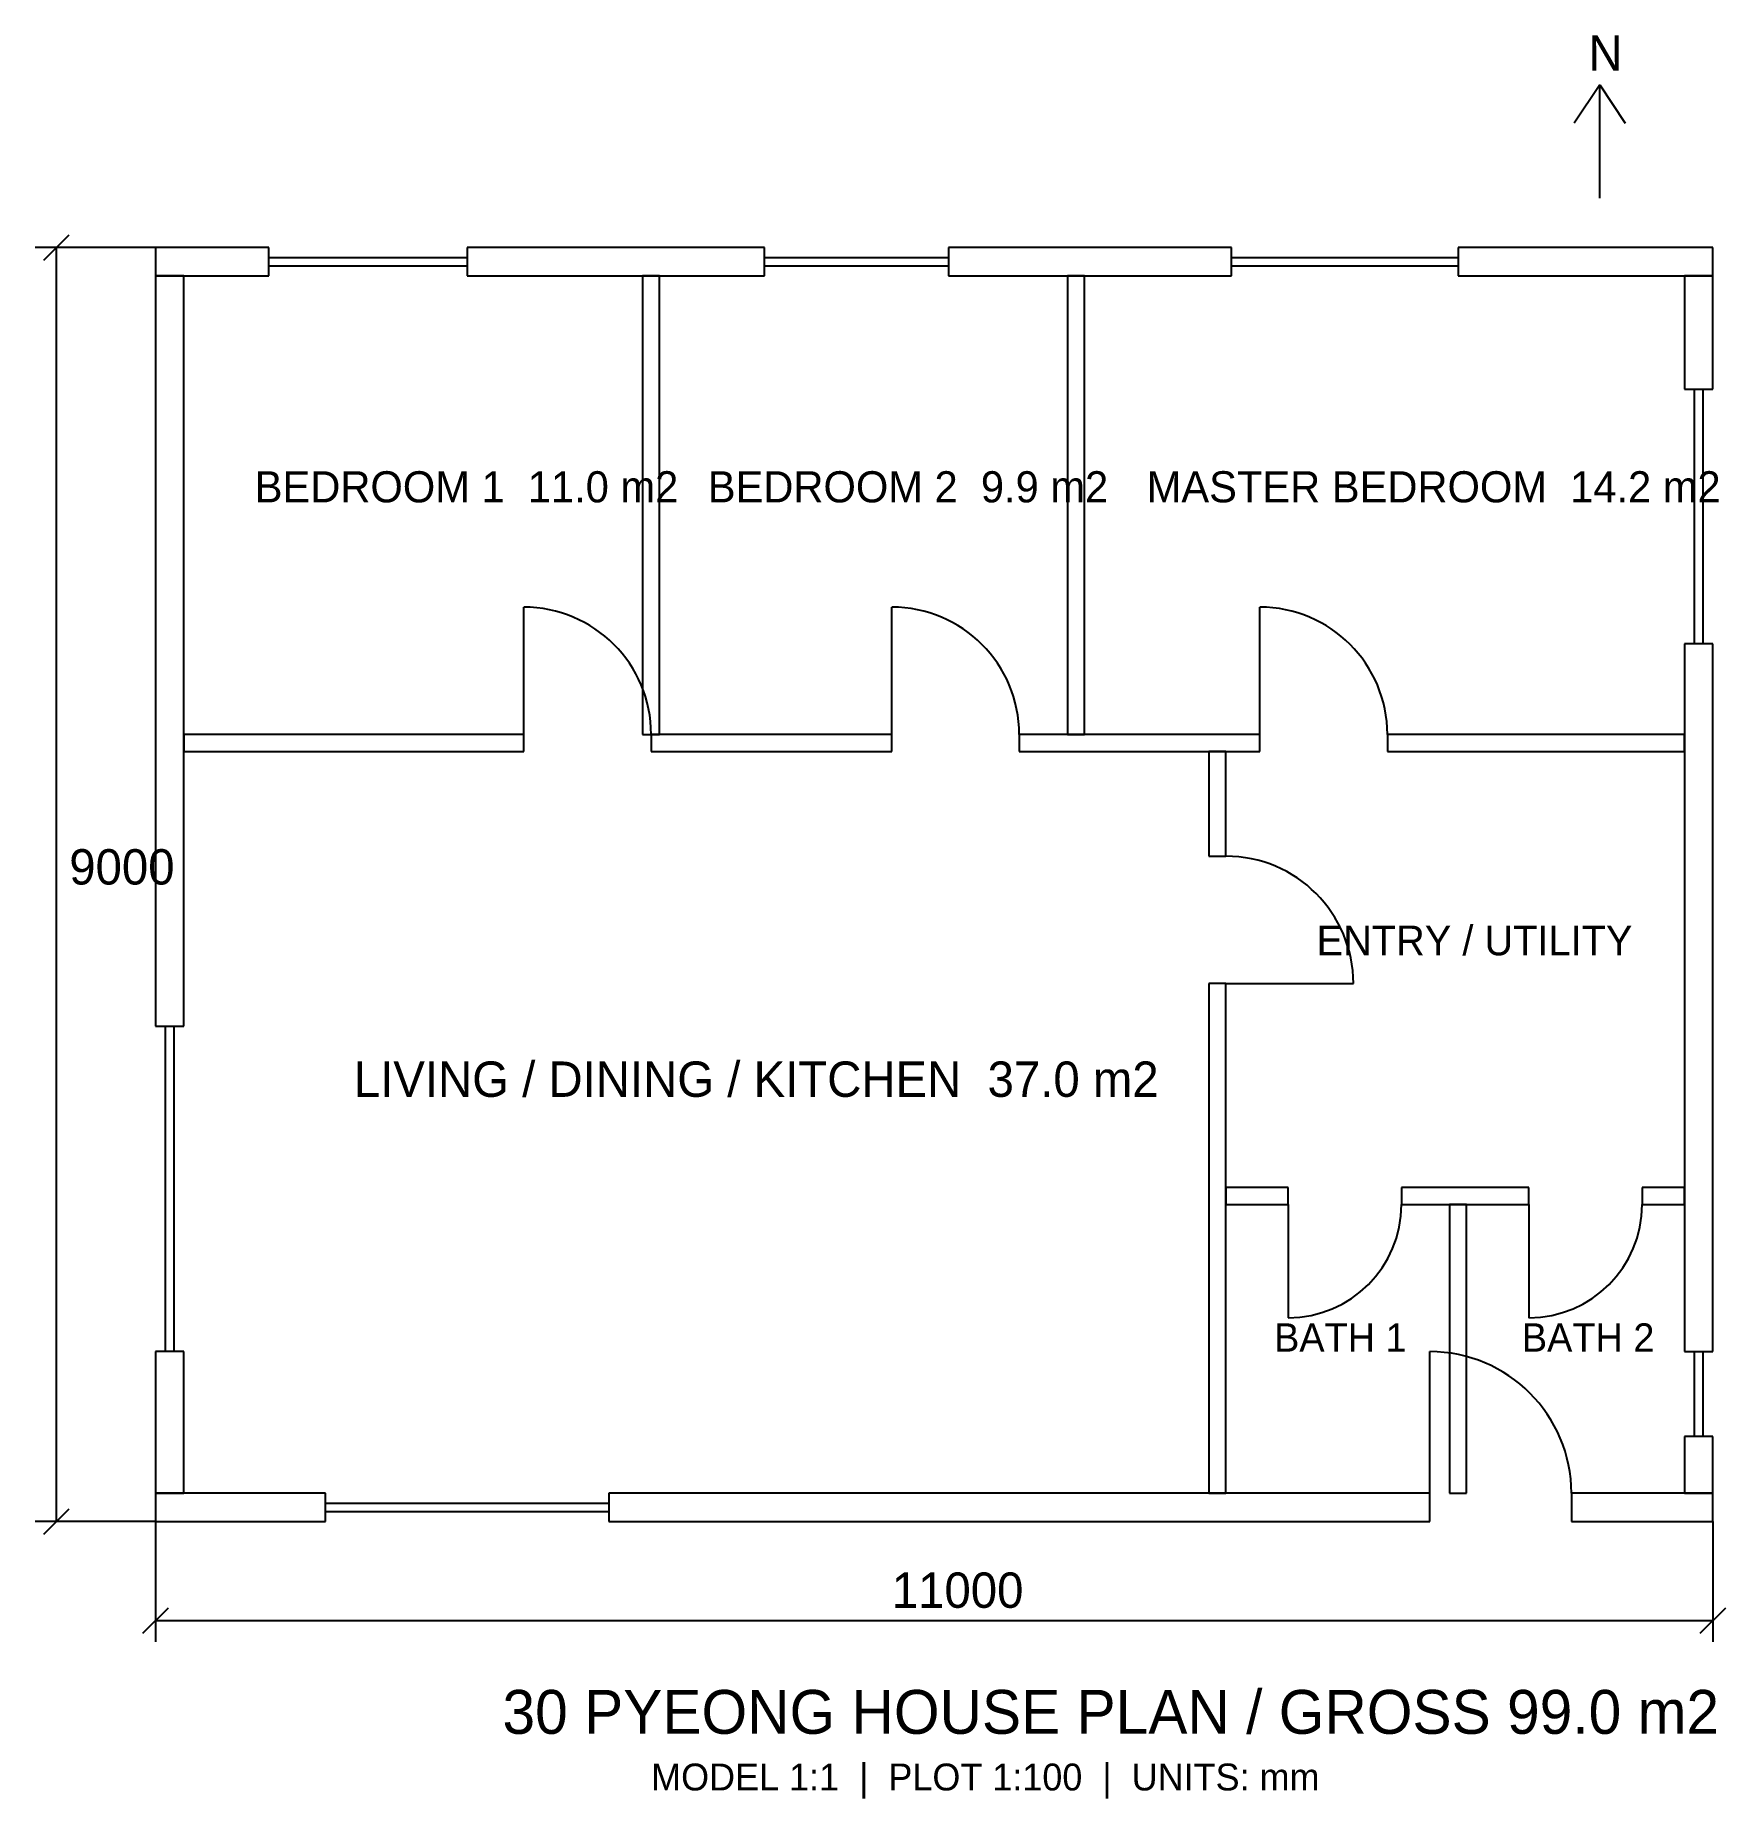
# Model space of a CAD drawing. Extents: x -850 to 11090, y -1959 to 10500.
import ezdxf

# ---------------------------------------------------------------- set-up
doc = ezdxf.new("R2010")
doc.units = 0
doc.header["$MEASUREMENT"] = 0
for name, color, linetype in [('DIMENSIONS', 7, 'Continuous'), ('DOORS', 7, 'Continuous'), ('SYMBOLS', 7, 'Continuous'), ('TEXT', 7, 'Continuous'), ('WALLS', 7, 'Continuous'), ('WINDOWS', 7, 'Continuous')]:
    doc.layers.add(name, color=color, linetype=linetype)

msp = doc.modelspace()

# ---------------------------------------------------------------- linework, layer by layer
at = {"layer": 'DIMENSIONS'}
for p, q in [((0, 9000), (-850, 9000)), ((-790, 8910), (-610, 9090)), ((-700, 0), (-700, 9000)), ((0, 0), (-850, 0)), ((-790, -90), (-610, 90)), ((0, 0), (0, -850)), ((11000, 0), (11000, -850)), ((-90, -790), (90, -610)), ((10910, -790), (11090, -610)), ((0, -700), (11000, -700))]:
    msp.add_line(p, q, dxfattribs=at)
at = {"layer": 'DOORS'}
for p, q in [((2600, 5560), (2600, 6460)), ((5200, 5560), (5200, 6460)), ((7800, 5560), (7800, 6460)), ((7560, 3800), (8460, 3800)), ((8000, 2240), (8000, 1440)), ((9700, 2240), (9700, 1440)), ((9000, 200), (9000, 1200))]:
    msp.add_line(p, q, dxfattribs=at)
for centre, radius, start, end in [((2600, 5560), 900, 0, 90), ((5200, 5560), 900, 0, 90), ((7800, 5560), 900, 0, 90), ((7560, 3800), 900, 0, 90), ((8000, 2240), 800, 270, 0), ((9700, 2240), 800, 270, 0), ((9000, 200), 1000, 0, 90)]:
    msp.add_arc(centre, radius, start, end, dxfattribs=at)
at = {"layer": 'SYMBOLS'}
for p, q in [((10200, 10150), (10020, 9880)), ((10200, 9350), (10200, 10150)), ((10200, 10150), (10380, 9880))]:
    msp.add_line(p, q, dxfattribs=at)
at = {"layer": 'WALLS'}
for p, q in [((800, 9000), (0, 9000)), ((0, 9000), (0, 8800)), ((800, 8800), (800, 9000)), ((4300, 9000), (2200, 9000)), ((2200, 9000), (2200, 8800)), ((4300, 8800), (4300, 9000)), ((7600, 9000), (5600, 9000)), ((5600, 9000), (5600, 8800)), ((7600, 8800), (7600, 9000)), ((11000, 9000), (9200, 9000)), ((9200, 9000), (9200, 8800)), ((11000, 8800), (11000, 9000)), ((0, 8800), (800, 8800)), ((200, 8800), (0, 8800)), ((0, 8800), (0, 3500)), ((200, 3500), (200, 8800)), ((2200, 8800), (4300, 8800)), ((3560, 8800), (3440, 8800)), ((3440, 8800), (3440, 5560)), ((3560, 5560), (3560, 8800)), ((5600, 8800), (7600, 8800)), ((6560, 8800), (6440, 8800)), ((6440, 8800), (6440, 5560)), ((6560, 5560), (6560, 8800)), ((9200, 8800), (11000, 8800)), ((11000, 8800), (10800, 8800)), ((10800, 8800), (10800, 8000)), ((11000, 8000), (11000, 8800)), ((10800, 8000), (11000, 8000)), ((11000, 6200), (10800, 6200)), ((10800, 6200), (10800, 1200)), ((11000, 1200), (11000, 6200)), ((2600, 5560), (200, 5560)), ((200, 5560), (200, 5440)), ((2600, 5440), (2600, 5560)), ((3440, 5560), (3560, 5560)), ((5200, 5560), (3500, 5560)), ((3500, 5560), (3500, 5440)), ((5200, 5440), (5200, 5560)), ((7800, 5560), (6100, 5560)), ((6100, 5560), (6100, 5440)), ((6440, 5560), (6560, 5560)), ((7800, 5440), (7800, 5560)), ((10800, 5560), (8700, 5560)), ((8700, 5560), (8700, 5440)), ((10800, 5440), (10800, 5560)), ((200, 5440), (2600, 5440)), ((3500, 5440), (5200, 5440)), ((6100, 5440), (7800, 5440)), ((7560, 5440), (7440, 5440)), ((7440, 5440), (7440, 4700)), ((7560, 4700), (7560, 5440)), ((8700, 5440), (10800, 5440)), ((7440, 4700), (7560, 4700)), ((7560, 3800), (7440, 3800)), ((7440, 3800), (7440, 200)), ((7560, 200), (7560, 3800)), ((0, 3500), (200, 3500)), ((8000, 2360), (7560, 2360)), ((7560, 2360), (7560, 2240)), ((8000, 2240), (8000, 2360)), ((9700, 2360), (8800, 2360)), ((8800, 2360), (8800, 2240)), ((9700, 2240), (9700, 2360)), ((10800, 2360), (10500, 2360)), ((10500, 2360), (10500, 2240)), ((10800, 2240), (10800, 2360)), ((7560, 2240), (8000, 2240)), ((8800, 2240), (9700, 2240)), ((9260, 2240), (9140, 2240)), ((9140, 2240), (9140, 200)), ((9260, 200), (9260, 2240)), ((10500, 2240), (10800, 2240)), ((200, 1200), (0, 1200)), ((0, 1200), (0, 200)), ((200, 200), (200, 1200)), ((10800, 1200), (11000, 1200)), ((11000, 600), (10800, 600)), ((10800, 600), (10800, 200)), ((11000, 200), (11000, 600)), ((1200, 200), (0, 200)), ((0, 200), (0, 0)), ((0, 200), (200, 200)), ((1200, 0), (1200, 200)), ((9000, 200), (3200, 200)), ((3200, 200), (3200, 0)), ((7440, 200), (7560, 200)), ((9000, 0), (9000, 200)), ((9140, 200), (9260, 200)), ((11000, 200), (10000, 200)), ((10000, 200), (10000, 0)), ((10800, 200), (11000, 200)), ((11000, 0), (11000, 200)), ((0, 0), (1200, 0)), ((3200, 0), (9000, 0)), ((10000, 0), (11000, 0))]:
    msp.add_line(p, q, dxfattribs=at)
at = {"layer": 'WINDOWS'}
for p, q in [((800, 8930), (2200, 8930)), ((800, 8870), (2200, 8870)), ((4300, 8930), (5600, 8930)), ((4300, 8870), (5600, 8870)), ((7600, 8930), (9200, 8930)), ((7600, 8870), (9200, 8870)), ((10870, 6200), (10870, 8000)), ((10930, 6200), (10930, 8000)), ((70, 1200), (70, 3500)), ((130, 1200), (130, 3500)), ((10870, 600), (10870, 1200)), ((10930, 600), (10930, 1200)), ((1200, 130), (3200, 130)), ((1200, 70), (3200, 70))]:
    msp.add_line(p, q, dxfattribs=at)

# ---------------------------------------------------------------- texts
at = {"layer": 'DIMENSIONS'}
for s, p in [('9000', (-610, 4500)), ('11000', (5200, -610))]:
    msp.add_text(s, height=250, dxfattribs=at).set_placement(p)
at = {"layer": 'TEXT'}
for s, height, p in [('N', 250, (10120, 10250)), ('BEDROOM 1  11.0 m2', 220, (700, 7200)), ('BEDROOM 2  9.9 m2', 220, (3900, 7200)), ('MASTER BEDROOM  14.2 m2', 220, (7000, 7200)), ('ENTRY / UTILITY', 210, (8200, 4000)), ('LIVING / DINING / KITCHEN  37.0 m2', 250, (1400, 3000)), ('BATH 1', 200, (7900, 1200)), ('BATH 2', 200, (9650, 1200)), ('30 PYEONG HOUSE PLAN / GROSS 99.0 m2', 310, (2450, -1500)), ('MODEL 1:1  |  PLOT 1:100  |  UNITS: mm', 190, (3500, -1900))]:
    msp.add_text(s, height=height, dxfattribs=at).set_placement(p)

doc.saveas('drawing.dxf')
